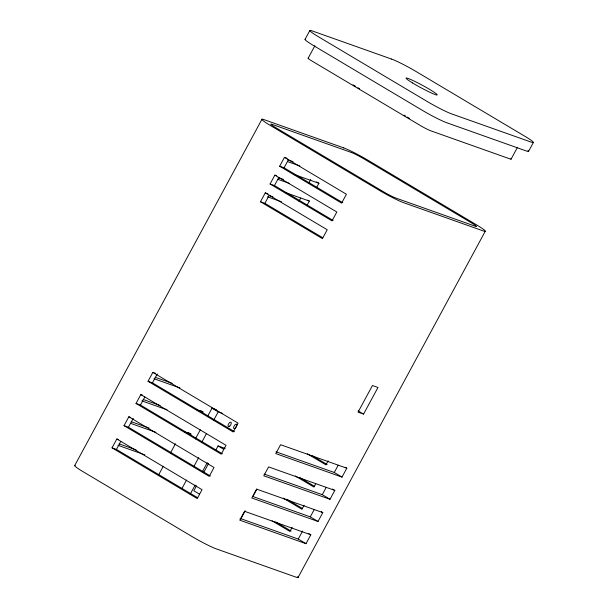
<?xml version="1.0" encoding="UTF-8"?>
<svg xmlns="http://www.w3.org/2000/svg" width="608" height="608" viewBox="0 0 608 608"><rect width="100%" height="100%" fill="white"/><g stroke="black" fill="none" stroke-linecap="round" stroke-linejoin="round"><path stroke-width="0.91" d="M74.792 465.424L262.002 119.183M305.041 39.376L309.844 30.499M308.157 58.186L314.929 45.661M116.835 438.984L202.031 489.691L197.228 498.568L112.032 447.86L116.835 438.984L118.598 439.607M128.835 416.784L214.031 467.491L209.228 476.368L124.032 425.661L128.835 416.784L130.598 417.415M140.836 394.592L226.032 445.299L221.228 454.176L136.032 403.469L140.836 394.592L142.599 395.215M152.836 372.392L238.032 423.107L233.229 431.984L148.033 381.277L152.836 372.392L155.481 373.335M112.032 447.86L116.447 449.426L120.81 441.355M124.032 425.661L128.448 427.226L133.251 418.35M136.032 403.469L140.448 405.034L144.81 396.963M148.033 381.277L152.448 382.842L157.252 373.958M265.263 192.873L327.218 229.748L322.422 238.625L260.46 201.75L265.263 192.873L267.908 193.808M274.862 175.119L336.824 211.994L332.021 220.871L270.058 183.996L274.862 175.119L276.625 175.742M284.46 157.358L346.423 194.241L341.62 203.118L279.657 166.235L284.46 157.358L287.113 158.3M260.46 201.75L264.875 203.315L269.238 195.244M270.058 183.996L274.474 185.562L278.836 177.49M279.657 166.235L284.073 167.8L288.443 159.729M298.969 201.286L300.709 198.056M308.568 183.532L310.749 179.497M158.361 475.38L163.309 466.222M170.514 452.907L175.461 443.749M307.146 205.086L309.328 201.058L307.777 200.131M316.745 187.332L318.926 183.297L316.608 181.914M195.358 438.968L200.306 429.818M207.51 416.495L212.01 408.173L216.425 409.739M201.552 442.654L206.507 433.504M213.704 420.189L218.204 411.859L222.619 413.425M182.043 488.376L186.542 480.054M193.747 466.739L198.694 457.581M190.19 494.243L195.138 485.085M202.335 471.77L207.29 462.612M196.521 485.792L193.823 490.77L199.508 494.152M203.703 472.507L208.635 463.372M215.817 450.087L218.067 445.938L225.203 448.468M240.677 519.095L245.176 510.773M252.829 496.622L256.88 489.128M292.121 527.417L289.94 531.453L272.088 520.828M304.122 505.225L301.94 509.261L283.275 498.15M315.689 483.831L313.941 487.061L295.275 475.958M328.122 460.834L325.941 464.869L307.283 453.758M363.569 414.109L377.971 387.471L372.453 385.518L358.051 412.148L363.569 414.109L358.15 410.879M240.099 518.426L298.262 539.06L302.632 530.989M252.996 496.554L310.27 516.868L314.192 509.603M264.1 474.042L322.27 494.669L326.192 487.411M276.1 451.843L334.271 472.477L338.192 465.211M511.062 159.182L517.378 147.486M310.81 534.797L244.591 511.305L239.788 520.182L306.014 543.674L310.81 534.797L308.484 533.414M322.81 512.597L256.591 489.106L251.788 497.99L318.014 521.474L322.81 512.597L321.26 511.678M334.81 490.405L268.592 466.914L263.788 475.79L330.015 499.282L334.81 490.405L332.492 489.022M346.811 468.206L280.592 444.722L275.789 453.598L342.015 477.09L346.811 468.206L345.268 467.286M297.996 577.6L485.207 231.359M528.572 151.354L533.376 142.477M287.728 159.79L293.026 161.667M287.531 161.576L299.888 165.961M294.211 174.526L318.926 183.297M278.13 177.544L283.427 179.421M277.932 179.337L289.408 183.403M285.486 192.599L309.328 201.058M269.412 195.616L272.946 196.863M267.444 196.779L281.572 201.788M155.169 377.287L172.17 383.321M153.968 378.723L179.915 387.927M196.878 409.815L203.14 412.034L200.822 410.651M143.169 399.479L160.17 405.513M141.968 400.915L167.025 409.807M184.878 432.007L191.14 434.234L188.047 432.387M131.168 421.678L149.066 428.024M130.857 423.426L155.914 432.318M119.168 443.87L136.169 449.905M117.967 445.307L144.81 454.83M353.088 84.862L355.513 86.298M357.937 87.742L359.556 88.707M403.993 115.155L405.612 116.12M407.223 117.078L409.648 118.522M284.073 167.8L342.775 202.738M274.474 185.562L333.176 220.499M264.875 203.315L322.757 237.766M312.504 455.81L327.112 464.504M334.271 472.477L342.015 477.09M212.01 408.173L218.204 411.859M152.448 382.842L234.399 431.619M299.691 477.523L314.298 486.218M322.27 494.669L330.015 499.282M218.067 445.938L223.752 449.32M140.448 405.034L222.399 453.811M286.885 499.236L302.298 508.41M310.27 516.868L318.014 521.474M128.448 427.226L210.398 476.003M275.69 521.915L291.11 531.088M298.262 539.06L306.014 543.674M116.447 449.426L197.585 497.716M308.499 58.224A8.603 0.692 28.4 0 0 311.904 60.99L420.341 125.529A8.603 0.692 28.4 0 0 430.677 130.773L510.142 158.962A8.603 0.692 28.4 0 0 510.864 158.756M305.535 39.277A20.254 1.626 28.4 0 0 314.032 45.874L422.461 110.405A20.254 1.626 28.4 0 0 446.781 122.763L526.247 150.951A20.254 1.626 28.4 0 0 527.957 150.465M75.118 465.424A20.254 1.626 28.4 0 0 83.615 472.021L192.044 536.552A20.254 1.626 28.4 0 0 216.364 548.902L295.83 577.091A20.254 1.626 28.4 0 0 297.54 576.612M391.636 59.098L312.17 30.909A20.254 1.626 28.4 0 0 318.828 36.997L427.264 101.528A20.254 1.626 28.4 0 0 451.584 113.886L531.05 142.067A20.254 1.626 28.4 0 0 524.385 135.979L415.956 71.448A20.254 1.626 28.4 0 0 391.636 59.098M343.634 147.873L264.168 119.685A20.254 1.626 28.4 0 0 270.826 125.772L379.263 190.312A20.254 1.626 28.4 0 0 403.583 202.662L483.048 230.85A20.254 1.626 28.4 0 0 476.383 224.762L367.954 160.223A20.254 1.626 28.4 0 0 343.634 147.873M351.378 152.486L271.913 124.298A10.123 0.813 28.4 0 0 275.242 127.338L383.671 191.877A10.123 0.813 28.4 0 0 395.831 198.056L475.296 226.244A10.123 0.813 28.4 0 0 471.968 223.197L363.538 158.658A10.123 0.813 28.4 0 0 351.378 152.486M229.763 426.064A2.531 1.155 -59.2 0 0 230.987 422.241A2.531 1.155 -59.2 0 0 228.167 424.848A2.531 1.155 -59.2 0 0 229.763 426.064M235.372 428.055A2.531 1.155 -59.2 0 0 236.588 424.232A2.531 1.155 -59.2 0 0 233.776 426.831A2.531 1.155 -59.2 0 0 235.372 428.055M412.627 82.992A17.716 1.421 28.4 0 0 437.144 94.962A17.716 1.421 28.4 0 0 415.051 81.51A17.716 1.421 28.4 0 0 412.627 82.992"/></g></svg>
